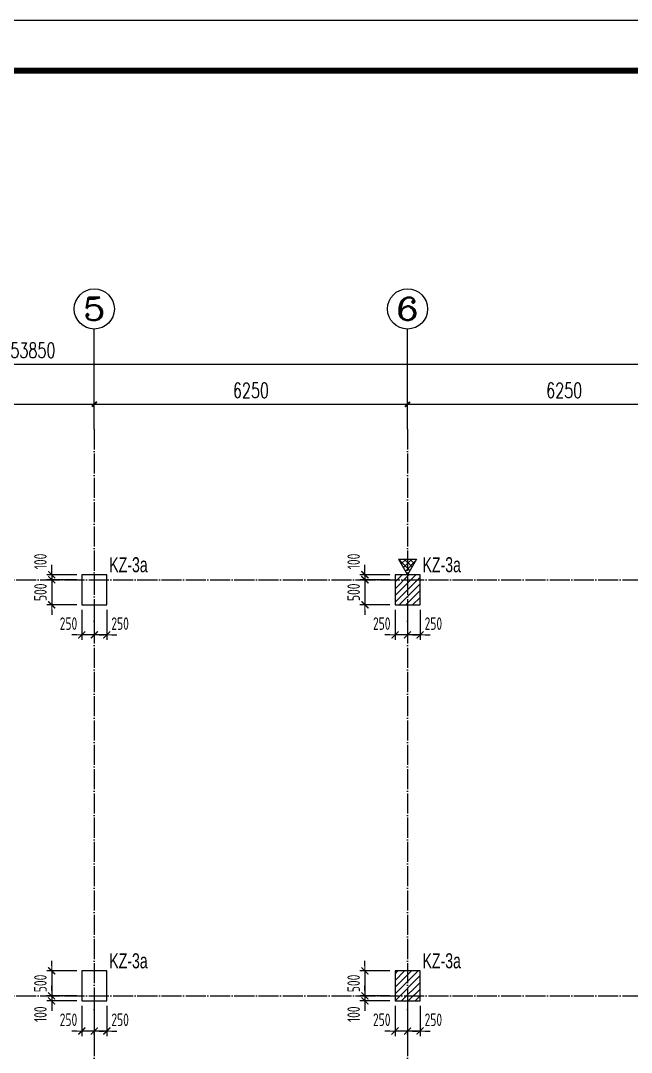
# Model space of a CAD drawing. Extents: x -441005 to 725361, y -182459 to 319313.
# Drawn here: x -3120 to 9066, y -112526 to -91950 of the extents above; entities that cross this region are included whole.
import ezdxf
from ezdxf.enums import TextEntityAlignment as Align

# ---------------------------------------------------------------- set-up
doc = ezdxf.new("R2010")
doc.units = 0
doc.header["$LTSCALE"] = 100
doc.linetypes.add('DOTE', pattern=[2.42, 2, -0.2, 0.02, -0.2])
doc.layers.get('0').update_dxf_attribs({"linetype": 'CONTINUOUS'})
doc.layers.get('Defpoints').update_dxf_attribs({"linetype": 'CONTINUOUS'})
for name, color, linetype in [('AXIS', 3, 'CONTINUOUS'), ('AXIS_TEXT', 7, 'CONTINUOUS'), ('COLU', 7, 'CONTINUOUS'), ('DOTE', 8, 'DOTE'), ('S审图修改', 2, 'CONTINUOUS'), ('S说明&图名', 4, 'CONTINUOUS'), ('TT_KZ', 6, 'CONTINUOUS'), ('图框', 7, 'CONTINUOUS')]:
    doc.layers.add(name, color=color, linetype=linetype)
doc.layers.add('COLU-平法定位', color=3, linetype='ByLayer', lineweight=18)
doc.styles.add('_TCH_AXIS', font='COMPLEX', dxfattribs={"bigfont": 'GBCBIG'})
doc.styles.add('_TCH_DIM_T3', font='simplex_.ttf', dxfattribs={"width": 0.705882, "bigfont": 'GBCBIG'})
doc.styles.add('BW_Dim', font='Bweng.shx', dxfattribs={"width": 0.7, "bigfont": 'hztxt.shx'})
doc.styles.add('COMPLEX', font='COMPLEX')
doc.styles.add('TCCAD_Dimension', font='Tssdeng.shx', dxfattribs={"width": 0.7, "bigfont": 'hztxt.shx'})
doc.dimstyles.new('_TCH_ARCH&&100', dxfattribs={"dimtxt": 297.5, "dimasz": 100, "dimexe": 250, "dimexo": 300, "dimgap": 126.25, "dimtad": 1, "dimdec": 0, "dimzin": 0, "dimdsep": 46, "dimtxsty": '_TCH_DIM_T3', "dimblk": 'ARCHTICK', "dimcen": 0.09, "dimclrt": 7, "dimazin": 2, "dimtfac": 1, "dimtdec": 0, "dimtix": 1, "dimtmove": 2, "dimatfit": 3, "dimfxl": 0, "dimtolj": 1, "dimtzin": 0, "dimarcsym": 0})
doc.dimstyles.new('TCCAD_100_100', dxfattribs={"dimtxt": 250, "dimasz": 100, "dimexe": 100, "dimexo": 100, "dimgap": 100, "dimtad": 1, "dimdec": 0, "dimzin": 0, "dimdsep": 46, "dimtxsty": 'TCCAD_Dimension', "dimblk": '_TCDBK100_100', "dimcen": 0, "dimclrt": 7, "dimadec": 0, "dimazin": 0, "dimtfac": 1, "dimtdec": 0, "dimtix": 1, "dimtmove": 2, "dimatfit": 3, "dimfxl": 0, "dimtolj": 1, "dimtzin": 0, "dimarcsym": 0})

# ---------------------------------------------------------------- blocks, each defined once
blk = doc.blocks.new('_TCDBK100_100')
blk.add_line((-1, 0), (1, 0))
at = {"const_width": 0.25}
blk.add_lwpolyline([(-0.7, -0.7), (0.7, 0.7)], dxfattribs=at)
blk = doc.blocks.new('*D532')
at = {"layer": 'COLU-平法定位', "color": 0, "linetype": 'Continuous', "lineweight": -2}
for p, q in [((3750, -102900), (3750, -102800)), ((4250, -103000), (3650, -103000)), ((3750, -103000), (3750, -103100)), ((4250, -103100), (3650, -103100)), ((3750, -103200), (3750, -103300))]:
    blk.add_line(p, q, dxfattribs=at)
at = {"layer": 'Defpoints', "color": 0, "linetype": 'Continuous'}
for p in [(4350, -103000), (3750, -103100), (4350, -103100)]:
    blk.add_point(p, dxfattribs=at)
at = {"layer": 'COLU-平法定位', "color": 0, "linetype": 'Continuous', "lineweight": -2, "xscale": 100, "yscale": 100, "zscale": 100}
for p, rotation in [((3750, -103000), 270), ((3750, -103100), 90)]:
    blk.add_blockref('_TCDBK100_100', p, dxfattribs=dict(at, rotation=rotation))
at = {"layer": 'COLU-平法定位', "color": 7, "linetype": 'Continuous', "insert": (3525, -102735), "char_height": 250, "attachment_point": 5, "rotation": 90, "style": 'TCCAD_Dimension'}
blk.add_mtext('\\A1;100', dxfattribs=at)
blk = doc.blocks.new('*D533')
at = {"layer": 'COLU-平法定位', "color": 0, "linetype": 'Continuous', "lineweight": -2}
for p, q in [((3750, -103000), (3750, -102900)), ((4250, -103100), (3650, -103100)), ((3750, -103100), (3750, -103600)), ((4250, -103600), (3650, -103600)), ((3750, -103700), (3750, -103800))]:
    blk.add_line(p, q, dxfattribs=at)
at = {"layer": 'Defpoints', "color": 0, "linetype": 'Continuous'}
for p in [(4350, -103100), (3750, -103600), (4350, -103600)]:
    blk.add_point(p, dxfattribs=at)
at = {"layer": 'COLU-平法定位', "color": 0, "linetype": 'Continuous', "lineweight": -2, "xscale": 100, "yscale": 100, "zscale": 100}
for p, rotation in [((3750, -103100), 270), ((3750, -103600), 90)]:
    blk.add_blockref('_TCDBK100_100', p, dxfattribs=dict(at, rotation=rotation))
at = {"layer": 'COLU-平法定位', "color": 7, "linetype": 'Continuous', "insert": (3525, -103350), "char_height": 250, "attachment_point": 5, "rotation": 90, "style": 'TCCAD_Dimension'}
blk.add_mtext('\\A1;500', dxfattribs=at)
blk = doc.blocks.new('*D534')
at = {"layer": 'COLU-平法定位', "color": 0, "linetype": 'Continuous', "lineweight": -2}
for p, q in [((4600, -103700), (4600, -104300)), ((4850, -103700), (4850, -104300)), ((4500, -104200), (4400, -104200)), ((4850, -104200), (4600, -104200)), ((4950, -104200), (5050, -104200))]:
    blk.add_line(p, q, dxfattribs=at)
at = {"layer": 'Defpoints', "color": 0, "linetype": 'Continuous'}
for p in [(4600, -103600), (4850, -103600), (4600, -104200)]:
    blk.add_point(p, dxfattribs=at)
at = {"layer": 'COLU-平法定位', "color": 0, "linetype": 'Continuous', "lineweight": -2, "xscale": 100, "yscale": 100, "zscale": 100}
for p, rotation in [((4600, -104200), 2.350541865126327e-08), ((4850, -104200), 180.0000000235054)]:
    blk.add_blockref('_TCDBK100_100', p, dxfattribs=dict(at, rotation=rotation))
at = {"layer": 'COLU-平法定位', "color": 7, "linetype": 'Continuous', "insert": (5115, -103975), "char_height": 250, "attachment_point": 5, "rotation": 0, "style": 'TCCAD_Dimension'}
blk.add_mtext('\\A1;250', dxfattribs=at)
blk = doc.blocks.new('*D535')
at = {"layer": 'COLU-平法定位', "color": 0, "linetype": 'Continuous', "lineweight": -2}
for p, q in [((4350, -103700), (4350, -104300)), ((4600, -103700), (4600, -104300)), ((4250, -104200), (4150, -104200)), ((4600, -104200), (4350, -104200)), ((4700, -104200), (4800, -104200))]:
    blk.add_line(p, q, dxfattribs=at)
at = {"layer": 'Defpoints', "color": 0, "linetype": 'Continuous'}
for p in [(4350, -103600), (4600, -103600), (4350, -104200)]:
    blk.add_point(p, dxfattribs=at)
at = {"layer": 'COLU-平法定位', "color": 0, "linetype": 'Continuous', "lineweight": -2, "xscale": 100, "yscale": 100, "zscale": 100}
for p, rotation in [((4350, -104200), 2.350541865126327e-08), ((4600, -104200), 180.0000000235054)]:
    blk.add_blockref('_TCDBK100_100', p, dxfattribs=dict(at, rotation=rotation))
at = {"layer": 'COLU-平法定位', "color": 7, "linetype": 'Continuous', "insert": (4085, -103975), "char_height": 250, "attachment_point": 5, "rotation": 0, "style": 'TCCAD_Dimension'}
blk.add_mtext('\\A1;250', dxfattribs=at)
blk = doc.blocks.new('*D536')
at = {"layer": 'COLU-平法定位', "color": 0, "linetype": 'Continuous', "lineweight": -2}
for p, q in [((4250, -110900), (3650, -110900)), ((3750, -110800), (3750, -110700)), ((3750, -110900), (3750, -111400)), ((4250, -111400), (3650, -111400)), ((3750, -111500), (3750, -111600))]:
    blk.add_line(p, q, dxfattribs=at)
at = {"layer": 'Defpoints', "color": 0, "linetype": 'Continuous'}
for p in [(4350, -110900), (3750, -111400), (4350, -111400)]:
    blk.add_point(p, dxfattribs=at)
at = {"layer": 'COLU-平法定位', "color": 0, "linetype": 'Continuous', "lineweight": -2, "xscale": 100, "yscale": 100, "zscale": 100}
for p, rotation in [((3750, -110900), 270), ((3750, -111400), 90)]:
    blk.add_blockref('_TCDBK100_100', p, dxfattribs=dict(at, rotation=rotation))
at = {"layer": 'COLU-平法定位', "color": 7, "linetype": 'Continuous', "insert": (3525, -111150), "char_height": 250, "attachment_point": 5, "rotation": 90, "style": 'TCCAD_Dimension'}
blk.add_mtext('\\A1;500', dxfattribs=at)
blk = doc.blocks.new('*D537')
at = {"layer": 'COLU-平法定位', "color": 0, "linetype": 'Continuous', "lineweight": -2}
for p, q in [((3750, -111300), (3750, -111200)), ((4250, -111400), (3650, -111400)), ((4250, -111500), (3650, -111500)), ((3750, -111400), (3750, -111500)), ((3750, -111600), (3750, -111700))]:
    blk.add_line(p, q, dxfattribs=at)
at = {"layer": 'Defpoints', "color": 0, "linetype": 'Continuous'}
for p in [(3750, -111500), (4350, -111400), (4350, -111500)]:
    blk.add_point(p, dxfattribs=at)
at = {"layer": 'COLU-平法定位', "color": 0, "linetype": 'Continuous', "lineweight": -2, "xscale": 100, "yscale": 100, "zscale": 100}
for p, rotation in [((3750, -111400), 270), ((3750, -111500), 90)]:
    blk.add_blockref('_TCDBK100_100', p, dxfattribs=dict(at, rotation=rotation))
at = {"layer": 'COLU-平法定位', "color": 7, "linetype": 'Continuous', "insert": (3525, -111765), "char_height": 250, "attachment_point": 5, "rotation": 90, "style": 'TCCAD_Dimension'}
blk.add_mtext('\\A1;100', dxfattribs=at)
blk = doc.blocks.new('*D538')
at = {"layer": 'COLU-平法定位', "color": 0, "linetype": 'Continuous', "lineweight": -2}
for p, q in [((4600, -111600), (4600, -112200)), ((4850, -111600), (4850, -112200)), ((4500, -112100), (4400, -112100)), ((4850, -112100), (4600, -112100)), ((4950, -112100), (5050, -112100))]:
    blk.add_line(p, q, dxfattribs=at)
at = {"layer": 'Defpoints', "color": 0, "linetype": 'Continuous'}
for p in [(4600, -111500), (4850, -111500), (4600, -112100)]:
    blk.add_point(p, dxfattribs=at)
at = {"layer": 'COLU-平法定位', "color": 0, "linetype": 'Continuous', "lineweight": -2, "xscale": 100, "yscale": 100, "zscale": 100}
for p, rotation in [((4600, -112100), 2.350211087439454e-08), ((4850, -112100), 180.0000000235021)]:
    blk.add_blockref('_TCDBK100_100', p, dxfattribs=dict(at, rotation=rotation))
at = {"layer": 'COLU-平法定位', "color": 7, "linetype": 'Continuous', "insert": (5115, -111875), "char_height": 250, "attachment_point": 5, "rotation": 0, "style": 'TCCAD_Dimension'}
blk.add_mtext('\\A1;250', dxfattribs=at)
blk = doc.blocks.new('*D539')
at = {"layer": 'COLU-平法定位', "color": 0, "linetype": 'Continuous', "lineweight": -2}
for p, q in [((4350, -111600), (4350, -112200)), ((4600, -111600), (4600, -112200)), ((4250, -112100), (4150, -112100)), ((4600, -112100), (4350, -112100)), ((4700, -112100), (4800, -112100))]:
    blk.add_line(p, q, dxfattribs=at)
at = {"layer": 'Defpoints', "color": 0, "linetype": 'Continuous'}
for p in [(4350, -111500), (4600, -111500), (4350, -112100)]:
    blk.add_point(p, dxfattribs=at)
at = {"layer": 'COLU-平法定位', "color": 0, "linetype": 'Continuous', "lineweight": -2, "xscale": 100, "yscale": 100, "zscale": 100}
for p, rotation in [((4350, -112100), 2.350211087439454e-08), ((4600, -112100), 180.0000000235021)]:
    blk.add_blockref('_TCDBK100_100', p, dxfattribs=dict(at, rotation=rotation))
at = {"layer": 'COLU-平法定位', "color": 7, "linetype": 'Continuous', "insert": (4085, -111875), "char_height": 250, "attachment_point": 5, "rotation": 0, "style": 'TCCAD_Dimension'}
blk.add_mtext('\\A1;250', dxfattribs=at)
blk = doc.blocks.new('*D544')
at = {"layer": 'COLU-平法定位', "color": 0, "linetype": 'Continuous', "lineweight": -2}
for p, q in [((-2500, -102900), (-2500, -102800)), ((-2000, -103000), (-2600, -103000)), ((-2500, -103000), (-2500, -103100)), ((-2000, -103100), (-2600, -103100)), ((-2500, -103200), (-2500, -103300))]:
    blk.add_line(p, q, dxfattribs=at)
at = {"layer": 'Defpoints', "color": 0, "linetype": 'Continuous'}
for p in [(-1900, -103000), (-2500, -103100), (-1900, -103100)]:
    blk.add_point(p, dxfattribs=at)
at = {"layer": 'COLU-平法定位', "color": 0, "linetype": 'Continuous', "lineweight": -2, "xscale": 100, "yscale": 100, "zscale": 100}
for p, rotation in [((-2500, -103000), 270), ((-2500, -103100), 90)]:
    blk.add_blockref('_TCDBK100_100', p, dxfattribs=dict(at, rotation=rotation))
at = {"layer": 'COLU-平法定位', "color": 7, "linetype": 'Continuous', "insert": (-2725, -102735), "char_height": 250, "attachment_point": 5, "rotation": 90, "style": 'TCCAD_Dimension'}
blk.add_mtext('\\A1;100', dxfattribs=at)
blk = doc.blocks.new('*D545')
at = {"layer": 'COLU-平法定位', "color": 0, "linetype": 'Continuous', "lineweight": -2}
for p, q in [((-2500, -103000), (-2500, -102900)), ((-2000, -103100), (-2600, -103100)), ((-2500, -103100), (-2500, -103600)), ((-2000, -103600), (-2600, -103600)), ((-2500, -103700), (-2500, -103800))]:
    blk.add_line(p, q, dxfattribs=at)
at = {"layer": 'Defpoints', "color": 0, "linetype": 'Continuous'}
for p in [(-1900, -103100), (-2500, -103600), (-1900, -103600)]:
    blk.add_point(p, dxfattribs=at)
at = {"layer": 'COLU-平法定位', "color": 0, "linetype": 'Continuous', "lineweight": -2, "xscale": 100, "yscale": 100, "zscale": 100}
for p, rotation in [((-2500, -103100), 270), ((-2500, -103600), 90)]:
    blk.add_blockref('_TCDBK100_100', p, dxfattribs=dict(at, rotation=rotation))
at = {"layer": 'COLU-平法定位', "color": 7, "linetype": 'Continuous', "insert": (-2725, -103350), "char_height": 250, "attachment_point": 5, "rotation": 90, "style": 'TCCAD_Dimension'}
blk.add_mtext('\\A1;500', dxfattribs=at)
blk = doc.blocks.new('*D546')
at = {"layer": 'COLU-平法定位', "color": 0, "linetype": 'Continuous', "lineweight": -2}
for p, q in [((-1650, -103700), (-1650, -104300)), ((-1400, -103700), (-1400, -104300)), ((-1750, -104200), (-1850, -104200)), ((-1400, -104200), (-1650, -104200)), ((-1300, -104200), (-1200, -104200))]:
    blk.add_line(p, q, dxfattribs=at)
at = {"layer": 'Defpoints', "color": 0, "linetype": 'Continuous'}
for p in [(-1650, -103600), (-1400, -103600), (-1650, -104200)]:
    blk.add_point(p, dxfattribs=at)
at = {"layer": 'COLU-平法定位', "color": 0, "linetype": 'Continuous', "lineweight": -2, "xscale": 100, "yscale": 100, "zscale": 100}
for p, rotation in [((-1650, -104200), 2.350541865126327e-08), ((-1400, -104200), 180.0000000235054)]:
    blk.add_blockref('_TCDBK100_100', p, dxfattribs=dict(at, rotation=rotation))
at = {"layer": 'COLU-平法定位', "color": 7, "linetype": 'Continuous', "insert": (-1135, -103975), "char_height": 250, "attachment_point": 5, "rotation": 0, "style": 'TCCAD_Dimension'}
blk.add_mtext('\\A1;250', dxfattribs=at)
blk = doc.blocks.new('*D547')
at = {"layer": 'COLU-平法定位', "color": 0, "linetype": 'Continuous', "lineweight": -2}
for p, q in [((-1900, -103700), (-1900, -104300)), ((-1650, -103700), (-1650, -104300)), ((-2000, -104200), (-2100, -104200)), ((-1650, -104200), (-1900, -104200)), ((-1550, -104200), (-1450, -104200))]:
    blk.add_line(p, q, dxfattribs=at)
at = {"layer": 'Defpoints', "color": 0, "linetype": 'Continuous'}
for p in [(-1900, -103600), (-1650, -103600), (-1900, -104200)]:
    blk.add_point(p, dxfattribs=at)
at = {"layer": 'COLU-平法定位', "color": 0, "linetype": 'Continuous', "lineweight": -2, "xscale": 100, "yscale": 100, "zscale": 100}
for p, rotation in [((-1900, -104200), 2.350541865126327e-08), ((-1650, -104200), 180.0000000235054)]:
    blk.add_blockref('_TCDBK100_100', p, dxfattribs=dict(at, rotation=rotation))
at = {"layer": 'COLU-平法定位', "color": 7, "linetype": 'Continuous', "insert": (-2165, -103975), "char_height": 250, "attachment_point": 5, "rotation": 0, "style": 'TCCAD_Dimension'}
blk.add_mtext('\\A1;250', dxfattribs=at)
blk = doc.blocks.new('*D548')
at = {"layer": 'COLU-平法定位', "color": 0, "linetype": 'Continuous', "lineweight": -2}
for p, q in [((-2000, -110900), (-2600, -110900)), ((-2500, -110800), (-2500, -110700)), ((-2500, -110900), (-2500, -111400)), ((-2000, -111400), (-2600, -111400)), ((-2500, -111500), (-2500, -111600))]:
    blk.add_line(p, q, dxfattribs=at)
at = {"layer": 'Defpoints', "color": 0, "linetype": 'Continuous'}
for p in [(-1900, -110900), (-2500, -111400), (-1900, -111400)]:
    blk.add_point(p, dxfattribs=at)
at = {"layer": 'COLU-平法定位', "color": 0, "linetype": 'Continuous', "lineweight": -2, "xscale": 100, "yscale": 100, "zscale": 100}
for p, rotation in [((-2500, -110900), 270), ((-2500, -111400), 90)]:
    blk.add_blockref('_TCDBK100_100', p, dxfattribs=dict(at, rotation=rotation))
at = {"layer": 'COLU-平法定位', "color": 7, "linetype": 'Continuous', "insert": (-2725, -111150), "char_height": 250, "attachment_point": 5, "rotation": 90, "style": 'TCCAD_Dimension'}
blk.add_mtext('\\A1;500', dxfattribs=at)
blk = doc.blocks.new('*D549')
at = {"layer": 'COLU-平法定位', "color": 0, "linetype": 'Continuous', "lineweight": -2}
for p, q in [((-2500, -111300), (-2500, -111200)), ((-2000, -111400), (-2600, -111400)), ((-2000, -111500), (-2600, -111500)), ((-2500, -111400), (-2500, -111500)), ((-2500, -111600), (-2500, -111700))]:
    blk.add_line(p, q, dxfattribs=at)
at = {"layer": 'Defpoints', "color": 0, "linetype": 'Continuous'}
for p in [(-2500, -111500), (-1900, -111400), (-1900, -111500)]:
    blk.add_point(p, dxfattribs=at)
at = {"layer": 'COLU-平法定位', "color": 0, "linetype": 'Continuous', "lineweight": -2, "xscale": 100, "yscale": 100, "zscale": 100}
for p, rotation in [((-2500, -111400), 270), ((-2500, -111500), 90)]:
    blk.add_blockref('_TCDBK100_100', p, dxfattribs=dict(at, rotation=rotation))
at = {"layer": 'COLU-平法定位', "color": 7, "linetype": 'Continuous', "insert": (-2725, -111765), "char_height": 250, "attachment_point": 5, "rotation": 90, "style": 'TCCAD_Dimension'}
blk.add_mtext('\\A1;100', dxfattribs=at)
blk = doc.blocks.new('*D550')
at = {"layer": 'COLU-平法定位', "color": 0, "linetype": 'Continuous', "lineweight": -2}
for p, q in [((-1650, -111600), (-1650, -112200)), ((-1400, -111600), (-1400, -112200)), ((-1750, -112100), (-1850, -112100)), ((-1400, -112100), (-1650, -112100)), ((-1300, -112100), (-1200, -112100))]:
    blk.add_line(p, q, dxfattribs=at)
at = {"layer": 'Defpoints', "color": 0, "linetype": 'Continuous'}
for p in [(-1650, -111500), (-1400, -111500), (-1650, -112100)]:
    blk.add_point(p, dxfattribs=at)
at = {"layer": 'COLU-平法定位', "color": 0, "linetype": 'Continuous', "lineweight": -2, "xscale": 100, "yscale": 100, "zscale": 100}
for p, rotation in [((-1650, -112100), 2.350211087439454e-08), ((-1400, -112100), 180.0000000235021)]:
    blk.add_blockref('_TCDBK100_100', p, dxfattribs=dict(at, rotation=rotation))
at = {"layer": 'COLU-平法定位', "color": 7, "linetype": 'Continuous', "insert": (-1135, -111875), "char_height": 250, "attachment_point": 5, "rotation": 0, "style": 'TCCAD_Dimension'}
blk.add_mtext('\\A1;250', dxfattribs=at)
blk = doc.blocks.new('*D551')
at = {"layer": 'COLU-平法定位', "color": 0, "linetype": 'Continuous', "lineweight": -2}
for p, q in [((-1900, -111600), (-1900, -112200)), ((-1650, -111600), (-1650, -112200)), ((-2000, -112100), (-2100, -112100)), ((-1650, -112100), (-1900, -112100)), ((-1550, -112100), (-1450, -112100))]:
    blk.add_line(p, q, dxfattribs=at)
at = {"layer": 'Defpoints', "color": 0, "linetype": 'Continuous'}
for p in [(-1900, -111500), (-1650, -111500), (-1900, -112100)]:
    blk.add_point(p, dxfattribs=at)
at = {"layer": 'COLU-平法定位', "color": 0, "linetype": 'Continuous', "lineweight": -2, "xscale": 100, "yscale": 100, "zscale": 100}
for p, rotation in [((-1900, -112100), 2.350211087439454e-08), ((-1650, -112100), 180.0000000235021)]:
    blk.add_blockref('_TCDBK100_100', p, dxfattribs=dict(at, rotation=rotation))
at = {"layer": 'COLU-平法定位', "color": 7, "linetype": 'Continuous', "insert": (-2165, -111875), "char_height": 250, "attachment_point": 5, "rotation": 0, "style": 'TCCAD_Dimension'}
blk.add_mtext('\\A1;250', dxfattribs=at)
blk = doc.blocks.new('A$C1D0B091C')
at = {"layer": 'S说明&图名'}
h = blk.add_hatch(dxfattribs=at)
h.set_pattern_fill('ANSI37', color=2, scale=25, style=0)
h.set_pattern_definition([(45, (18976.5, 49442.676), (-56.1266, 56.1266), []), (135, (18976.5, 49442.676), (-56.1266, -56.1266), [])])
h.paths.add_polyline_path([(181, 313), (0, 0), (362, 0)])
at = {"layer": 'S说明&图名', "color": 2}
for p, q in [((0, 0), (181, 313)), ((362, 0), (181, 313)), ((0, 0), (362, 0))]:
    blk.add_line(p, q, dxfattribs=at)
blk = doc.blocks.new('_AXISO')
blk.add_circle((0, 0), 0.5)
at = {"layer": 'AXIS_TEXT', "style": 'COMPLEX', "width": 1.041667}
blk.add_attdef('A', text='', height=0.56, dxfattribs=at).set_placement((-0.25, -0.28), (0.25, -0.28), align=Align.FIT)
blk = doc.blocks.new('_ArchTick')
at = {"color": 0, "linetype": 'ByBlock', "const_width": 0.4}
blk.add_lwpolyline([(-0.5, -0.5), (0.5, 0.5)], dxfattribs=at)
blk = doc.blocks.new('*D860')
at = {"layer": 'AXIS', "color": 0, "lineweight": -2}
for p, q in [((-7900, -99800), (-7900, -99350)), ((-1650, -99800), (-1650, -99350)), ((-7900, -99600), (-1650, -99600))]:
    blk.add_line(p, q, dxfattribs=at)
at = {"layer": 'Defpoints', "color": 0}
for p in [(-1650, -99600), (-7900, -100100), (-1650, -100100)]:
    blk.add_point(p, dxfattribs=at)
at = {"layer": 'AXIS', "color": 0, "lineweight": -2, "xscale": 100, "yscale": 100, "zscale": 100, "rotation": 180}
blk.add_blockref('_ArchTick', (-7900, -99600), dxfattribs=at)
at = {"layer": 'AXIS', "color": 0, "lineweight": -2, "xscale": 100, "yscale": 100, "zscale": 100}
blk.add_blockref('_ArchTick', (-1650, -99600), dxfattribs=at)
at = {"layer": 'AXIS', "color": 7, "insert": (-4775, -99324), "char_height": 297.5, "attachment_point": 5, "style": '_TCH_DIM_T3'}
blk.add_mtext('\\A1;6250', dxfattribs=at)
blk = doc.blocks.new('*D861')
at = {"layer": 'AXIS', "color": 0, "lineweight": -2}
for p, q in [((-1650, -99800), (-1650, -99350)), ((4600, -99800), (4600, -99350)), ((-1650, -99600), (4600, -99600))]:
    blk.add_line(p, q, dxfattribs=at)
at = {"layer": 'Defpoints', "color": 0}
for p in [(4600, -99600), (-1650, -100100), (4600, -100100)]:
    blk.add_point(p, dxfattribs=at)
at = {"layer": 'AXIS', "color": 0, "lineweight": -2, "xscale": 100, "yscale": 100, "zscale": 100, "rotation": 180}
blk.add_blockref('_ArchTick', (-1650, -99600), dxfattribs=at)
at = {"layer": 'AXIS', "color": 0, "lineweight": -2, "xscale": 100, "yscale": 100, "zscale": 100}
blk.add_blockref('_ArchTick', (4600, -99600), dxfattribs=at)
at = {"layer": 'AXIS', "color": 7, "insert": (1475, -99324), "char_height": 297.5, "attachment_point": 5, "style": '_TCH_DIM_T3'}
blk.add_mtext('\\A1;6250', dxfattribs=at)
blk = doc.blocks.new('*D862')
at = {"layer": 'AXIS', "color": 0, "lineweight": -2}
for p, q in [((4600, -99800), (4600, -99350)), ((10850, -99800), (10850, -99350)), ((4600, -99600), (10850, -99600))]:
    blk.add_line(p, q, dxfattribs=at)
at = {"layer": 'Defpoints', "color": 0}
for p in [(10850, -99600), (4600, -100100), (10850, -100100)]:
    blk.add_point(p, dxfattribs=at)
at = {"layer": 'AXIS', "color": 0, "lineweight": -2, "xscale": 100, "yscale": 100, "zscale": 100, "rotation": 180}
blk.add_blockref('_ArchTick', (4600, -99600), dxfattribs=at)
at = {"layer": 'AXIS', "color": 0, "lineweight": -2, "xscale": 100, "yscale": 100, "zscale": 100}
blk.add_blockref('_ArchTick', (10850, -99600), dxfattribs=at)
at = {"layer": 'AXIS', "color": 7, "insert": (7725, -99324), "char_height": 297.5, "attachment_point": 5, "style": '_TCH_DIM_T3'}
blk.add_mtext('\\A1;6250', dxfattribs=at)
blk = doc.blocks.new('*D870')
at = {"layer": 'AXIS', "color": 0, "lineweight": -2}
for p, q in [((-29800, -99800), (-29800, -98550)), ((24050, -99800), (24050, -98550)), ((-29800, -98800), (24050, -98800))]:
    blk.add_line(p, q, dxfattribs=at)
at = {"layer": 'Defpoints', "color": 0}
for p in [(24050, -98800), (-29800, -100100), (24050, -100100)]:
    blk.add_point(p, dxfattribs=at)
at = {"layer": 'AXIS', "color": 0, "lineweight": -2, "xscale": 100, "yscale": 100, "zscale": 100, "rotation": 180}
blk.add_blockref('_ArchTick', (-29800, -98800), dxfattribs=at)
at = {"layer": 'AXIS', "color": 0, "lineweight": -2, "xscale": 100, "yscale": 100, "zscale": 100}
blk.add_blockref('_ArchTick', (24050, -98800), dxfattribs=at)
at = {"layer": 'AXIS', "color": 7, "insert": (-2875, -98524), "char_height": 297.5, "attachment_point": 5, "style": '_TCH_DIM_T3'}
blk.add_mtext('\\A1;53850', dxfattribs=at)
blk = doc.blocks.new('A2+1_2')
at = {"layer": '图框'}
blk.add_lwpolyline([(0, 0), (89100, 0), (89100, 42000), (0, 42000)], close=True, dxfattribs=at)
at = {"layer": '图框', "const_width": 120}
blk.add_lwpolyline([(2500, 1000), (88100, 1000), (88100, 41000), (2500, 41000)], close=True, dxfattribs=at)

msp = doc.modelspace()

# ---------------------------------------------------------------- hatches: boundary and pattern name
at = {"layer": 'S审图修改'}
h = msp.add_hatch(dxfattribs=at)
h.set_pattern_fill('ANSI31', color=256, scale=30, style=0)
h.paths.add_polyline_path([(4850, -103600), (4850, -103000), (4350, -103000), (4350, -103600)])
h = msp.add_hatch(dxfattribs=at)
h.set_pattern_fill('ANSI31', color=256, scale=30, style=0)
h.paths.add_polyline_path([(4850, -111500), (4850, -110900), (4350, -110900), (4350, -111500)])

# ---------------------------------------------------------------- linework, layer by layer
at = {"layer": 'AXIS'}
for p, q in [((-1650, -100100), (-1650, -98100)), ((4600, -100100), (4600, -98100))]:
    msp.add_line(p, q, dxfattribs=at)
at = {"layer": 'COLU'}
for points in [[(-1400, -103600), (-1400, -103000), (-1900, -103000), (-1900, -103600)], [(4850, -103600), (4850, -103000), (4350, -103000), (4350, -103600)], [(-1400, -111500), (-1400, -110900), (-1900, -110900), (-1900, -111500)], [(4850, -111500), (4850, -110900), (4350, -110900), (4350, -111500)]]:
    msp.add_lwpolyline(points, close=True, dxfattribs=at)
at = {"layer": 'DOTE', "ltscale": 2}
for p, q in [((-1650, -100100), (-1650, -117600)), ((4600, -100100), (4600, -117600)), ((-30800, -103100), (27400, -103100)), ((-30800, -111400), (27300, -111400))]:
    msp.add_line(p, q, dxfattribs=at)

# ---------------------------------------------------------------- block references
msp.add_blockref('A2+1_2', (-40300, -133950))
at = {"layer": 'AXIS'}
ref = msp.add_blockref('_AXISO', (-1650, -97700), dxfattribs=dict(at, xscale=800, yscale=800, zscale=800))
ref.add_attrib('A', '5', dxfattribs={"layer": 'AXIS_TEXT', "height": 452.5, "style": '_TCH_AXIS', "width": 1.5}).set_placement((-1876.3, -97926.3), (-1423.7, -97926.3), align=Align.FIT)
ref = msp.add_blockref('_AXISO', (4600, -97700), dxfattribs=dict(at, xscale=800, yscale=800, zscale=800))
ref.add_attrib('A', '6', dxfattribs={"layer": 'AXIS_TEXT', "height": 452.5, "style": '_TCH_AXIS', "width": 1.5}).set_placement((4373.7, -97926.3), (4826.3, -97926.3), align=Align.FIT)
at = {"layer": 'S说明&图名', "xscale": -1, "rotation": 180}
msp.add_blockref('A$C1D0B091C', (4419.1, -102686.7), dxfattribs=at)

# ---------------------------------------------------------------- texts
at = {"layer": 'TT_KZ', "style": 'BW_Dim', "width": 0.7}
for p in [(-1350, -102950, 0), (4900, -102950, 0), (-1350, -110850, 0), (4900, -110850, 0)]:
    msp.add_text('KZ-3a', height=300, dxfattribs=at).set_placement(p)

# ---------------------------------------------------------------- dimensions: what is measured, and where the dimension line sits
at = {"layer": 'AXIS'}
for p1, p2, distance, picture, middle in [((-29800, -100100), (24050, -100100), 1300, '*D870', (-2875, -98523.6)), ((-7900, -100100), (-1650, -100100), 500, '*D860', (-4775, -99323.6)), ((-1650, -100100), (4600, -100100), 500, '*D861', (1475, -99323.6)), ((4600, -100100), (10850, -100100), 500, '*D862', (7725, -99323.6))]:
    dim = msp.add_aligned_dim(p1=p1, p2=p2, distance=distance, dimstyle='_TCH_ARCH&&100', dxfattribs=at)
    dim.commit()
    dim.dimension.update_dxf_attribs({"geometry": picture, "text_midpoint": middle})
at = {"layer": 'COLU-平法定位', "linetype": 'Continuous'}
for base, p1, p2, angle, picture, middle in [((-2500, -103100), (-1900, -103000), (-1900, -103100), 270, '*D544', (-2725, -102735)), ((3750, -103100), (4350, -103000), (4350, -103100), 270, '*D532', (3525, -102735)), ((-1900, -104200), (-1650, -103600), (-1900, -103600), 180, '*D547', (-2165, -103975)), ((-1650, -104200), (-1400, -103600), (-1650, -103600), 180, '*D546', (-1135, -103975)), ((4350, -104200), (4600, -103600), (4350, -103600), 180, '*D535', (4085, -103975)), ((4600, -104200), (4850, -103600), (4600, -103600), 180, '*D534', (5115, -103975)), ((-2500, -111500), (-1900, -111400), (-1900, -111500), 270, '*D549', (-2725, -111765)), ((3750, -111500), (4350, -111400), (4350, -111500), 270, '*D537', (3525, -111765)), ((-1900, -112100), (-1650, -111500), (-1900, -111500), 180, '*D551', (-2165, -111875)), ((-1650, -112100), (-1400, -111500), (-1650, -111500), 180, '*D550', (-1135, -111875)), ((4350, -112100), (4600, -111500), (4350, -111500), 180, '*D539', (4085, -111875)), ((4600, -112100), (4850, -111500), (4600, -111500), 180, '*D538', (5115, -111875))]:
    dim = msp.add_linear_dim(base=base, p1=p1, p2=p2, angle=angle, dimstyle='TCCAD_100_100', dxfattribs=at)
    dim.commit()
    dim.dimension.update_dxf_attribs({"geometry": picture, "text_midpoint": middle, "dimtype": 160})
for base, p1, p2, picture, middle in [((-2500, -103600), (-1900, -103100), (-1900, -103600), '*D545', (-2725, -103350)), ((3750, -103600), (4350, -103100), (4350, -103600), '*D533', (3525, -103350)), ((-2500, -111400), (-1900, -110900), (-1900, -111400), '*D548', (-2725, -111150)), ((3750, -111400), (4350, -110900), (4350, -111400), '*D536', (3525, -111150))]:
    dim = msp.add_linear_dim(base=base, p1=p1, p2=p2, angle=270, dimstyle='TCCAD_100_100', dxfattribs=at)
    dim.commit()
    dim.dimension.update_dxf_attribs({"geometry": picture, "text_midpoint": middle})

doc.saveas('drawing.dxf')
